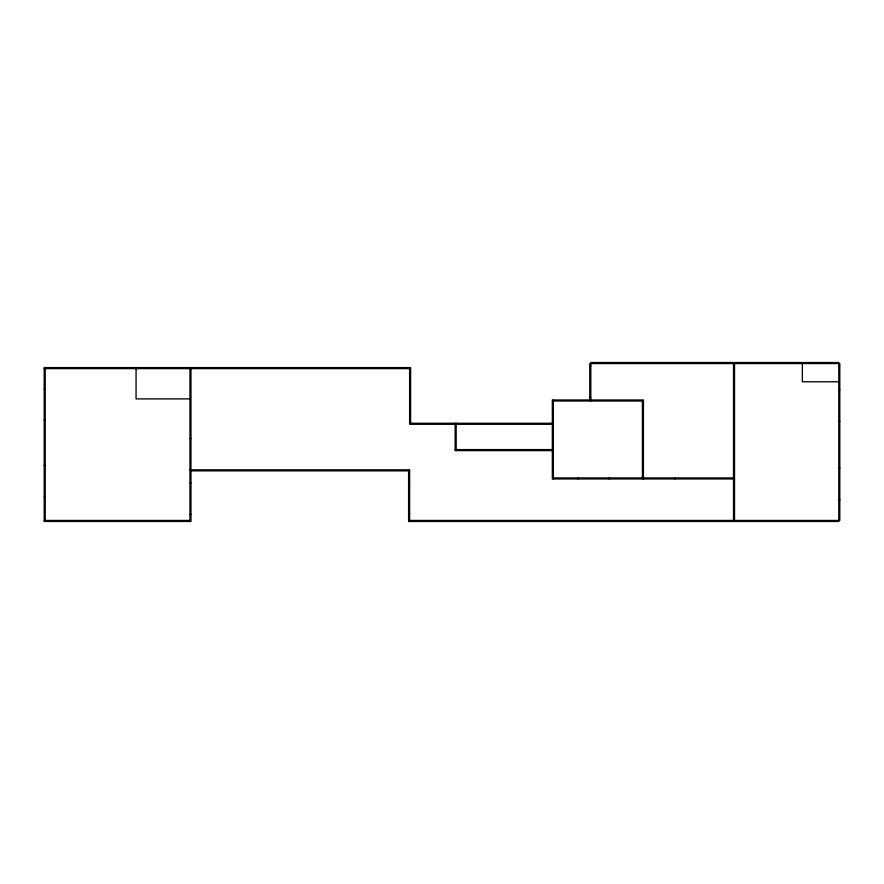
<?xml version="1.0" encoding="UTF-8"?>
<svg xmlns="http://www.w3.org/2000/svg" width="884" height="884" viewBox="0 0 884 884"><rect width="100%" height="100%" fill="white"/><g stroke="black" fill="none" stroke-linecap="round" stroke-linejoin="round"><path stroke-width="1.33" d="M589.783 365.921L590.799 365.921M44.2 368.617L409.612 368.617M838.783 381.777L802.352 381.777L802.352 363.556M44.2 388.739L45.217 388.739M838.783 389.855L839.8 389.855M589.783 397.303L590.799 397.303M189.961 398.894L136.07 398.894L136.07 368.617M553.34 401.004L643.43 401.004M44.2 420.11L45.217 420.11M838.783 421.237L839.8 421.237M409.612 423.27L552.334 423.27M552.334 424.287L409.612 424.287L409.612 367.6M189.961 438.453L190.966 438.453M455.161 449.591L552.334 449.591M552.334 450.608L455.161 450.608L455.161 423.27M44.2 465.393L45.217 465.393M838.783 468.233L839.8 468.233M189.961 469.835L409.612 469.835L409.612 521.461M190.966 470.852L409.612 470.852M553.34 477.935L642.414 477.935M643.43 477.935L733.521 477.935M734.527 478.951L552.334 478.951L552.334 399.988L643.43 399.988L643.43 478.951M408.596 482.145L409.612 482.145M189.961 483.128L190.966 483.128M44.2 496.775L45.217 496.775M838.783 499.604L839.8 499.604M408.596 513.527L409.612 513.527M189.961 514.51L190.966 514.51M44.2 520.444L189.961 520.444M409.612 520.444L839.8 520.444L839.8 363.556L589.783 363.556L589.783 399.988M734.527 520.444L734.527 362.539L838.783 362.539L838.783 521.461L408.596 521.461L408.596 469.835M733.521 520.444L733.521 362.539L590.799 362.539L590.799 401.004M674.812 477.935L674.812 478.951M642.414 401.004L642.414 478.951M609.308 477.935L609.308 478.951M577.926 477.935L577.926 478.951M553.34 399.988L553.34 478.951M456.166 423.27L456.166 450.608M410.618 423.27L410.618 367.6L44.2 367.6L44.2 521.461L190.966 521.461L190.966 367.6M189.961 367.6L189.961 521.461M45.217 367.6L45.217 521.461"/></g></svg>
